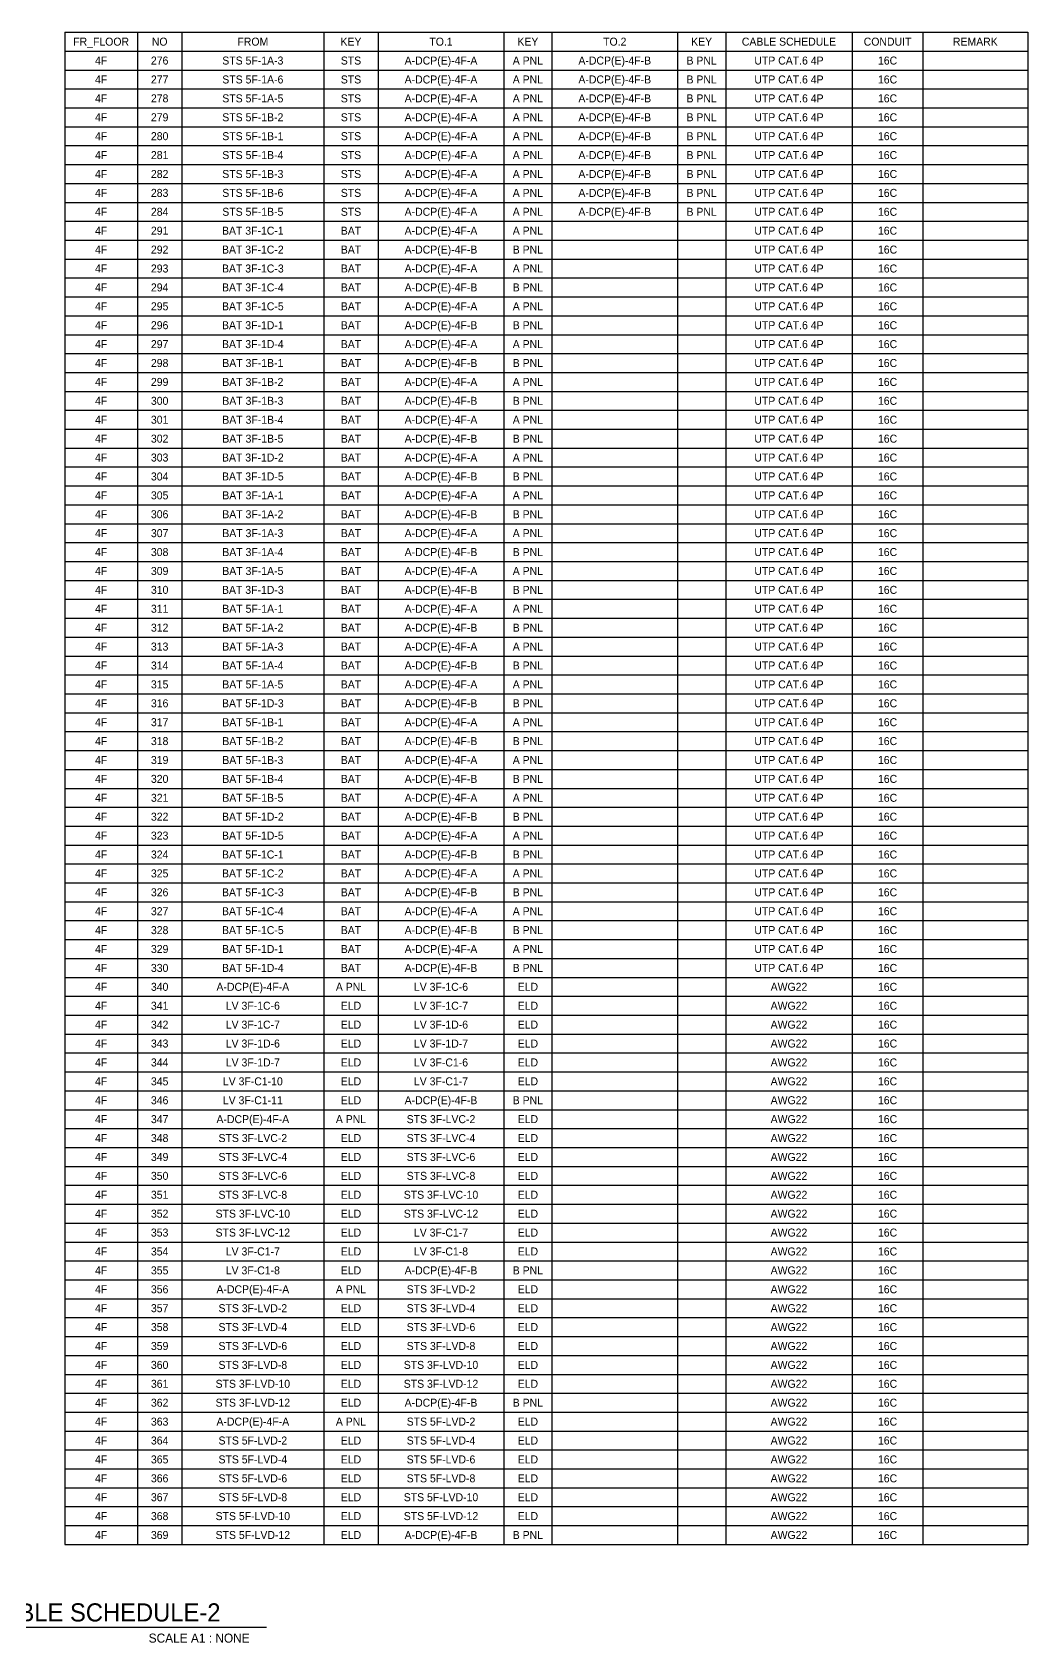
# Model space of a CAD drawing. Header units: millimetres. Extents: x 89450 to 753248, y -530175 to 1209785.
# Drawn here: x 561595 to 610934, y 361194 to 441025 of the extents above; entities that cross this region are included whole.
import ezdxf
from ezdxf.enums import TextEntityAlignment as Align

# ---------------------------------------------------------------- set-up
doc = ezdxf.new("R2010")
doc.units = ezdxf.units.MM
doc.header["$LTSCALE"] = 150
for name, color, linetype in [('-----29 Cable Schedule', 1, 'Continuous'), ('-----30 Text', 2, 'Continuous'), ('-----41 Drawing Title', 2, 'Continuous')]:
    doc.layers.add(name, color=color, linetype=linetype)
doc.styles.add('ELEC', font='')
doc.styles.get('ELEC').set_extended_font_data('Dotum')

msp = doc.modelspace()

# ---------------------------------------------------------------- linework, layer by layer
at = {"layer": '-----29 Cable Schedule'}
for p, q in [((563215, 441025), (563215, 440088)), ((563215, 441025), (610934, 441025)), ((566807, 441025), (566807, 440088)), ((569016, 441025), (569016, 440088)), ((576043, 441025), (576043, 440088)), ((578742, 441025), (578742, 440088)), ((584966, 441025), (584966, 440088)), ((587353, 441025), (587353, 440088)), ((593578, 441025), (593578, 440088)), ((595965, 441025), (595965, 440088)), ((602234, 441025), (602234, 440088)), ((605736, 441025), (605736, 440088)), ((610934, 441025), (610934, 440088)), ((563215, 440088), (563215, 366067)), ((563215, 440088), (610934, 440088)), ((563215, 440088), (563215, 366067)), ((563215, 440088), (610934, 440088)), ((566807, 440088), (566807, 366067)), ((566807, 440088), (566807, 366067)), ((569016, 440088), (569016, 366067)), ((569016, 440088), (569016, 366067)), ((576043, 440088), (576043, 366067)), ((576043, 440088), (576043, 366067)), ((578742, 440088), (578742, 366067)), ((578742, 440088), (578742, 366067)), ((584966, 440088), (584966, 366067)), ((584966, 440088), (584966, 366067)), ((587353, 440088), (587353, 366067)), ((587353, 440088), (587353, 366067)), ((593578, 440088), (593578, 366067)), ((593578, 440088), (593578, 366067)), ((595965, 440088), (595965, 366067)), ((595965, 440088), (595965, 366067)), ((602234, 440088), (602234, 366067)), ((602234, 440088), (602234, 366067)), ((605736, 440088), (605736, 366067)), ((605736, 440088), (605736, 366067)), ((610934, 440088), (610934, 366067)), ((610934, 440088), (610934, 366067)), ((563215, 439151), (610934, 439151)), ((563215, 438214), (610934, 438214)), ((563215, 437277), (610934, 437277)), ((563215, 436340), (610934, 436340)), ((563215, 435403), (610934, 435403)), ((563215, 434466), (610934, 434466)), ((563215, 433529), (610934, 433529)), ((563215, 432592), (610934, 432592)), ((563215, 431655), (610934, 431655)), ((563215, 430718), (610934, 430718)), ((563215, 429781), (610934, 429781)), ((563215, 428844), (610934, 428844)), ((563215, 427907), (610934, 427907)), ((563215, 426970), (610934, 426970)), ((563215, 426033), (610934, 426033)), ((563215, 425096), (610934, 425096)), ((563215, 424159), (610934, 424159)), ((563215, 423223), (610934, 423223)), ((563215, 422286), (610934, 422286)), ((563215, 421349), (610934, 421349)), ((563215, 420412), (610934, 420412)), ((563215, 419475), (610934, 419475)), ((563215, 418538), (610934, 418538)), ((563215, 417601), (610934, 417601)), ((563215, 416664), (610934, 416664)), ((563215, 415727), (610934, 415727)), ((563215, 414790), (610934, 414790)), ((563215, 413853), (610934, 413853)), ((563215, 412916), (610934, 412916)), ((563215, 411979), (610934, 411979)), ((563215, 411042), (610934, 411042)), ((563215, 410105), (610934, 410105)), ((563215, 409168), (610934, 409168)), ((563215, 408231), (610934, 408231)), ((563215, 407294), (610934, 407294)), ((563215, 406357), (610934, 406357)), ((563215, 405420), (610934, 405420)), ((563215, 404483), (610934, 404483)), ((563215, 403546), (610934, 403546)), ((563215, 402609), (610934, 402609)), ((563215, 401672), (610934, 401672)), ((563215, 400735), (610934, 400735)), ((563215, 399798), (610934, 399798)), ((563215, 398861), (610934, 398861)), ((563215, 397924), (610934, 397924)), ((563215, 396987), (610934, 396987)), ((563215, 396050), (610934, 396050)), ((563215, 395113), (610934, 395113)), ((563215, 394176), (610934, 394176)), ((563215, 393239), (610934, 393239)), ((563215, 392302), (610934, 392302)), ((563215, 391365), (610934, 391365)), ((563215, 390428), (610934, 390428)), ((563215, 389491), (610934, 389491)), ((563215, 388554), (610934, 388554)), ((563215, 387617), (610934, 387617)), ((563215, 386680), (610934, 386680)), ((563215, 385744), (610934, 385744)), ((563215, 384807), (610934, 384807)), ((563215, 383870), (610934, 383870)), ((563215, 382933), (610934, 382933)), ((563215, 381996), (610934, 381996)), ((563215, 381059), (610934, 381059)), ((563215, 380122), (610934, 380122)), ((563215, 379185), (610934, 379185)), ((563215, 378248), (610934, 378248)), ((563215, 377311), (610934, 377311)), ((563215, 376374), (610934, 376374)), ((563215, 375437), (610934, 375437)), ((563215, 374500), (610934, 374500)), ((563215, 373563), (610934, 373563)), ((563215, 372626), (610934, 372626)), ((563215, 371689), (610934, 371689)), ((563215, 370752), (610934, 370752)), ((563215, 369815), (610934, 369815)), ((563215, 368878), (610934, 368878)), ((563215, 367941), (610934, 367941)), ((563215, 367004), (610934, 367004)), ((563215, 366067), (610934, 366067))]:
    msp.add_line(p, q, dxfattribs=at)
at = {"layer": '-----41 Drawing Title', "color": 7}
msp.add_line((573214, 361950), (550286, 361950), dxfattribs=at)

# ---------------------------------------------------------------- texts
at = {"layer": '-----30 Text', "style": 'ELEC'}
for s, p in [('FR_FLOOR', (565011, 440557)), ('NO', (567911, 440557)), ('FROM', (572529, 440557)), ('KEY', (577393, 440557)), ('TO.1', (581854, 440557)), ('KEY', (586160, 440557)), ('TO.2', (590466, 440557)), ('KEY', (594771, 440557)), ('CABLE SCHEDULE', (599099, 440557)), ('CONDUIT', (603985, 440557)), ('REMARK', (608335, 440557)), ('4F', (565011, 439620)), ('276', (567911, 439620)), ('STS 5F-1A-3', (572529, 439620)), ('STS', (577393, 439620)), ('A-DCP(E)-4F-A', (581854, 439620)), ('A PNL', (586160, 439620)), ('A-DCP(E)-4F-B', (590466, 439620)), ('B PNL', (594771, 439620)), ('UTP CAT.6 4P', (599099, 439620)), ('16C', (603985, 439620)), ('4F', (565011, 438683)), ('277', (567911, 438683)), ('STS 5F-1A-6', (572529, 438683)), ('STS', (577393, 438683)), ('A-DCP(E)-4F-A', (581854, 438683)), ('A PNL', (586160, 438683)), ('A-DCP(E)-4F-B', (590466, 438683)), ('B PNL', (594771, 438683)), ('UTP CAT.6 4P', (599099, 438683)), ('16C', (603985, 438683)), ('4F', (565011, 437746)), ('278', (567911, 437746)), ('STS 5F-1A-5', (572529, 437746)), ('STS', (577393, 437746)), ('A-DCP(E)-4F-A', (581854, 437746)), ('A PNL', (586160, 437746)), ('A-DCP(E)-4F-B', (590466, 437746)), ('B PNL', (594771, 437746)), ('UTP CAT.6 4P', (599099, 437746)), ('16C', (603985, 437746)), ('4F', (565011, 436809)), ('279', (567911, 436809)), ('STS 5F-1B-2', (572529, 436809)), ('STS', (577393, 436809)), ('A-DCP(E)-4F-A', (581854, 436809)), ('A PNL', (586160, 436809)), ('A-DCP(E)-4F-B', (590466, 436809)), ('B PNL', (594771, 436809)), ('UTP CAT.6 4P', (599099, 436809)), ('16C', (603985, 436809)), ('4F', (565011, 435872)), ('280', (567911, 435872)), ('STS 5F-1B-1', (572529, 435872)), ('STS', (577393, 435872)), ('A-DCP(E)-4F-A', (581854, 435872)), ('A PNL', (586160, 435872)), ('A-DCP(E)-4F-B', (590466, 435872)), ('B PNL', (594771, 435872)), ('UTP CAT.6 4P', (599099, 435872)), ('16C', (603985, 435872)), ('4F', (565011, 434935)), ('281', (567911, 434935)), ('STS 5F-1B-4', (572529, 434935)), ('STS', (577393, 434935)), ('A-DCP(E)-4F-A', (581854, 434935)), ('A PNL', (586160, 434935)), ('A-DCP(E)-4F-B', (590466, 434935)), ('B PNL', (594771, 434935)), ('UTP CAT.6 4P', (599099, 434935)), ('16C', (603985, 434935)), ('4F', (565011, 433998)), ('282', (567911, 433998)), ('STS 5F-1B-3', (572529, 433998)), ('STS', (577393, 433998)), ('A-DCP(E)-4F-A', (581854, 433998)), ('A PNL', (586160, 433998)), ('A-DCP(E)-4F-B', (590466, 433998)), ('B PNL', (594771, 433998)), ('UTP CAT.6 4P', (599099, 433998)), ('16C', (603985, 433998)), ('4F', (565011, 433061)), ('283', (567911, 433061)), ('STS 5F-1B-6', (572529, 433061)), ('STS', (577393, 433061)), ('A-DCP(E)-4F-A', (581854, 433061)), ('A PNL', (586160, 433061)), ('A-DCP(E)-4F-B', (590466, 433061)), ('B PNL', (594771, 433061)), ('UTP CAT.6 4P', (599099, 433061)), ('16C', (603985, 433061)), ('4F', (565011, 432124)), ('284', (567911, 432124)), ('STS 5F-1B-5', (572529, 432124)), ('STS', (577393, 432124)), ('A-DCP(E)-4F-A', (581854, 432124)), ('A PNL', (586160, 432124)), ('A-DCP(E)-4F-B', (590466, 432124)), ('B PNL', (594771, 432124)), ('UTP CAT.6 4P', (599099, 432124)), ('16C', (603985, 432124)), ('4F', (565011, 431187)), ('291', (567911, 431187)), ('BAT 3F-1C-1', (572529, 431187)), ('BAT', (577393, 431187)), ('A-DCP(E)-4F-A', (581854, 431187)), ('A PNL', (586160, 431187)), ('UTP CAT.6 4P', (599099, 431187)), ('16C', (603985, 431187)), ('4F', (565011, 430250)), ('292', (567911, 430250)), ('BAT 3F-1C-2', (572529, 430250)), ('BAT', (577393, 430250)), ('A-DCP(E)-4F-B', (581854, 430250)), ('B PNL', (586160, 430250)), ('UTP CAT.6 4P', (599099, 430250)), ('16C', (603985, 430250)), ('4F', (565011, 429313)), ('293', (567911, 429313)), ('BAT 3F-1C-3', (572529, 429313)), ('BAT', (577393, 429313)), ('A-DCP(E)-4F-A', (581854, 429313)), ('A PNL', (586160, 429313)), ('UTP CAT.6 4P', (599099, 429313)), ('16C', (603985, 429313)), ('4F', (565011, 428376)), ('294', (567911, 428376)), ('BAT 3F-1C-4', (572529, 428376)), ('BAT', (577393, 428376)), ('A-DCP(E)-4F-B', (581854, 428376)), ('B PNL', (586160, 428376)), ('UTP CAT.6 4P', (599099, 428376)), ('16C', (603985, 428376)), ('4F', (565011, 427439)), ('295', (567911, 427439)), ('BAT 3F-1C-5', (572529, 427439)), ('BAT', (577393, 427439)), ('A-DCP(E)-4F-A', (581854, 427439)), ('A PNL', (586160, 427439)), ('UTP CAT.6 4P', (599099, 427439)), ('16C', (603985, 427439)), ('4F', (565011, 426502)), ('296', (567911, 426502)), ('BAT 3F-1D-1', (572529, 426502)), ('BAT', (577393, 426502)), ('A-DCP(E)-4F-B', (581854, 426502)), ('B PNL', (586160, 426502)), ('UTP CAT.6 4P', (599099, 426502)), ('16C', (603985, 426502)), ('4F', (565011, 425565)), ('297', (567911, 425565)), ('BAT 3F-1D-4', (572529, 425565)), ('BAT', (577393, 425565)), ('A-DCP(E)-4F-A', (581854, 425565)), ('A PNL', (586160, 425565)), ('UTP CAT.6 4P', (599099, 425565)), ('16C', (603985, 425565)), ('4F', (565011, 424628)), ('298', (567911, 424628)), ('BAT 3F-1B-1', (572529, 424628)), ('BAT', (577393, 424628)), ('A-DCP(E)-4F-B', (581854, 424628)), ('B PNL', (586160, 424628)), ('UTP CAT.6 4P', (599099, 424628)), ('16C', (603985, 424628)), ('A-DCP(E)-4F-A', (581854, 423691)), ('4F', (565011, 423691)), ('299', (567911, 423691)), ('BAT 3F-1B-2', (572529, 423691)), ('BAT', (577393, 423691)), ('A PNL', (586160, 423691)), ('UTP CAT.6 4P', (599099, 423691)), ('16C', (603985, 423691)), ('4F', (565011, 422754)), ('300', (567911, 422754)), ('BAT 3F-1B-3', (572529, 422754)), ('BAT', (577393, 422754)), ('A-DCP(E)-4F-B', (581854, 422754)), ('B PNL', (586160, 422754)), ('UTP CAT.6 4P', (599099, 422754)), ('16C', (603985, 422754)), ('4F', (565011, 421817)), ('301', (567911, 421817)), ('BAT 3F-1B-4', (572529, 421817)), ('BAT', (577393, 421817)), ('A-DCP(E)-4F-A', (581854, 421817)), ('A PNL', (586160, 421817)), ('UTP CAT.6 4P', (599099, 421817)), ('16C', (603985, 421817)), ('4F', (565011, 420880)), ('302', (567911, 420880)), ('BAT 3F-1B-5', (572529, 420880)), ('BAT', (577393, 420880)), ('A-DCP(E)-4F-B', (581854, 420880)), ('B PNL', (586160, 420880)), ('UTP CAT.6 4P', (599099, 420880)), ('16C', (603985, 420880)), ('4F', (565011, 419943)), ('303', (567911, 419943)), ('BAT 3F-1D-2', (572529, 419943)), ('BAT', (577393, 419943)), ('A-DCP(E)-4F-A', (581854, 419943)), ('A PNL', (586160, 419943)), ('UTP CAT.6 4P', (599099, 419943)), ('16C', (603985, 419943)), ('4F', (565011, 419006)), ('304', (567911, 419006)), ('BAT 3F-1D-5', (572529, 419006)), ('BAT', (577393, 419006)), ('A-DCP(E)-4F-B', (581854, 419006)), ('B PNL', (586160, 419006)), ('UTP CAT.6 4P', (599099, 419006)), ('16C', (603985, 419006)), ('4F', (565011, 418069)), ('305', (567911, 418069)), ('BAT 3F-1A-1', (572529, 418069)), ('BAT', (577393, 418069)), ('A-DCP(E)-4F-A', (581854, 418069)), ('A PNL', (586160, 418069)), ('UTP CAT.6 4P', (599099, 418069)), ('16C', (603985, 418069)), ('4F', (565011, 417132)), ('306', (567911, 417132)), ('BAT 3F-1A-2', (572529, 417132)), ('BAT', (577393, 417132)), ('A-DCP(E)-4F-B', (581854, 417132)), ('B PNL', (586160, 417132)), ('UTP CAT.6 4P', (599099, 417132)), ('16C', (603985, 417132)), ('4F', (565011, 416195)), ('307', (567911, 416195)), ('BAT 3F-1A-3', (572529, 416195)), ('BAT', (577393, 416195)), ('A-DCP(E)-4F-A', (581854, 416195)), ('A PNL', (586160, 416195)), ('UTP CAT.6 4P', (599099, 416195)), ('16C', (603985, 416195)), ('4F', (565011, 415258)), ('308', (567911, 415258)), ('BAT 3F-1A-4', (572529, 415258)), ('BAT', (577393, 415258)), ('A-DCP(E)-4F-B', (581854, 415258)), ('B PNL', (586160, 415258)), ('UTP CAT.6 4P', (599099, 415258)), ('16C', (603985, 415258)), ('4F', (565011, 414321)), ('309', (567911, 414321)), ('BAT 3F-1A-5', (572529, 414321)), ('BAT', (577393, 414321)), ('A-DCP(E)-4F-A', (581854, 414321)), ('A PNL', (586160, 414321)), ('UTP CAT.6 4P', (599099, 414321)), ('16C', (603985, 414321)), ('4F', (565011, 413384)), ('310', (567911, 413384)), ('BAT 3F-1D-3', (572529, 413384)), ('BAT', (577393, 413384)), ('A-DCP(E)-4F-B', (581854, 413384)), ('B PNL', (586160, 413384)), ('UTP CAT.6 4P', (599099, 413384)), ('16C', (603985, 413384)), ('4F', (565011, 412447)), ('311', (567911, 412447)), ('BAT 5F-1A-1', (572529, 412447)), ('BAT', (577393, 412447)), ('A-DCP(E)-4F-A', (581854, 412447)), ('A PNL', (586160, 412447)), ('UTP CAT.6 4P', (599099, 412447)), ('16C', (603985, 412447)), ('4F', (565011, 411510)), ('312', (567911, 411510)), ('BAT 5F-1A-2', (572529, 411510)), ('BAT', (577393, 411510)), ('A-DCP(E)-4F-B', (581854, 411510)), ('B PNL', (586160, 411510)), ('UTP CAT.6 4P', (599099, 411510)), ('16C', (603985, 411510)), ('4F', (565011, 410573)), ('313', (567911, 410573)), ('BAT 5F-1A-3', (572529, 410573)), ('BAT', (577393, 410573)), ('A-DCP(E)-4F-A', (581854, 410573)), ('A PNL', (586160, 410573)), ('UTP CAT.6 4P', (599099, 410573)), ('16C', (603985, 410573)), ('4F', (565011, 409636)), ('314', (567911, 409636)), ('BAT 5F-1A-4', (572529, 409636)), ('BAT', (577393, 409636)), ('A-DCP(E)-4F-B', (581854, 409636)), ('B PNL', (586160, 409636)), ('UTP CAT.6 4P', (599099, 409636)), ('16C', (603985, 409636)), ('4F', (565011, 408699)), ('315', (567911, 408699)), ('BAT 5F-1A-5', (572529, 408699)), ('BAT', (577393, 408699)), ('A-DCP(E)-4F-A', (581854, 408699)), ('A PNL', (586160, 408699)), ('UTP CAT.6 4P', (599099, 408699)), ('16C', (603985, 408699)), ('4F', (565011, 407762)), ('316', (567911, 407762)), ('BAT 5F-1D-3', (572529, 407762)), ('BAT', (577393, 407762)), ('A-DCP(E)-4F-B', (581854, 407762)), ('B PNL', (586160, 407762)), ('UTP CAT.6 4P', (599099, 407762)), ('16C', (603985, 407762)), ('4F', (565011, 406825)), ('317', (567911, 406825)), ('BAT 5F-1B-1', (572529, 406825)), ('BAT', (577393, 406825)), ('A-DCP(E)-4F-A', (581854, 406825)), ('A PNL', (586160, 406825)), ('UTP CAT.6 4P', (599099, 406825)), ('16C', (603985, 406825)), ('4F', (565011, 405888)), ('318', (567911, 405888)), ('BAT 5F-1B-2', (572529, 405888)), ('BAT', (577393, 405888)), ('A-DCP(E)-4F-B', (581854, 405888)), ('B PNL', (586160, 405888)), ('UTP CAT.6 4P', (599099, 405888)), ('16C', (603985, 405888)), ('4F', (565011, 404951)), ('319', (567911, 404951)), ('BAT 5F-1B-3', (572529, 404951)), ('BAT', (577393, 404951)), ('A-DCP(E)-4F-A', (581854, 404951)), ('A PNL', (586160, 404951)), ('UTP CAT.6 4P', (599099, 404951)), ('16C', (603985, 404951)), ('4F', (565011, 404015)), ('320', (567911, 404015)), ('BAT 5F-1B-4', (572529, 404015)), ('BAT', (577393, 404015)), ('A-DCP(E)-4F-B', (581854, 404015)), ('B PNL', (586160, 404015)), ('UTP CAT.6 4P', (599099, 404015)), ('16C', (603985, 404015)), ('4F', (565011, 403078)), ('321', (567911, 403078)), ('BAT 5F-1B-5', (572529, 403078)), ('BAT', (577393, 403078)), ('A-DCP(E)-4F-A', (581854, 403078)), ('A PNL', (586160, 403078)), ('UTP CAT.6 4P', (599099, 403078)), ('16C', (603985, 403078)), ('A-DCP(E)-4F-B', (581854, 402141)), ('4F', (565011, 402141)), ('322', (567911, 402141)), ('BAT 5F-1D-2', (572529, 402141)), ('BAT', (577393, 402141)), ('B PNL', (586160, 402141)), ('UTP CAT.6 4P', (599099, 402141)), ('16C', (603985, 402141)), ('4F', (565011, 401204)), ('323', (567911, 401204)), ('BAT 5F-1D-5', (572529, 401204)), ('BAT', (577393, 401204)), ('A-DCP(E)-4F-A', (581854, 401204)), ('A PNL', (586160, 401204)), ('UTP CAT.6 4P', (599099, 401204)), ('16C', (603985, 401204)), ('4F', (565011, 400267)), ('324', (567911, 400267)), ('BAT 5F-1C-1', (572529, 400267)), ('BAT', (577393, 400267)), ('A-DCP(E)-4F-B', (581854, 400267)), ('B PNL', (586160, 400267)), ('UTP CAT.6 4P', (599099, 400267)), ('16C', (603985, 400267)), ('4F', (565011, 399330)), ('325', (567911, 399330)), ('BAT 5F-1C-2', (572529, 399330)), ('BAT', (577393, 399330)), ('A-DCP(E)-4F-A', (581854, 399330)), ('A PNL', (586160, 399330)), ('UTP CAT.6 4P', (599099, 399330)), ('16C', (603985, 399330)), ('4F', (565011, 398393)), ('326', (567911, 398393)), ('BAT 5F-1C-3', (572529, 398393)), ('BAT', (577393, 398393)), ('A-DCP(E)-4F-B', (581854, 398393)), ('B PNL', (586160, 398393)), ('UTP CAT.6 4P', (599099, 398393)), ('16C', (603985, 398393)), ('4F', (565011, 397456)), ('327', (567911, 397456)), ('BAT 5F-1C-4', (572529, 397456)), ('BAT', (577393, 397456)), ('A-DCP(E)-4F-A', (581854, 397456)), ('A PNL', (586160, 397456)), ('UTP CAT.6 4P', (599099, 397456)), ('16C', (603985, 397456)), ('4F', (565011, 396519)), ('328', (567911, 396519)), ('BAT 5F-1C-5', (572529, 396519)), ('BAT', (577393, 396519)), ('A-DCP(E)-4F-B', (581854, 396519)), ('B PNL', (586160, 396519)), ('UTP CAT.6 4P', (599099, 396519)), ('16C', (603985, 396519)), ('4F', (565011, 395582)), ('329', (567911, 395582)), ('BAT 5F-1D-1', (572529, 395582)), ('BAT', (577393, 395582)), ('A-DCP(E)-4F-A', (581854, 395582)), ('A PNL', (586160, 395582)), ('UTP CAT.6 4P', (599099, 395582)), ('16C', (603985, 395582)), ('4F', (565011, 394645)), ('330', (567911, 394645)), ('BAT 5F-1D-4', (572529, 394645)), ('BAT', (577393, 394645)), ('A-DCP(E)-4F-B', (581854, 394645)), ('B PNL', (586160, 394645)), ('UTP CAT.6 4P', (599099, 394645)), ('16C', (603985, 394645)), ('4F', (565011, 393708)), ('340', (567911, 393708)), ('A-DCP(E)-4F-A', (572529, 393708)), ('A PNL', (577393, 393708)), ('LV 3F-1C-6', (581854, 393708)), ('ELD', (586160, 393708)), ('AWG22', (599099, 393708)), ('16C', (603985, 393708)), ('4F', (565011, 392771)), ('341', (567911, 392771)), ('LV 3F-1C-6', (572529, 392771)), ('ELD', (577393, 392771)), ('LV 3F-1C-7', (581854, 392771)), ('ELD', (586160, 392771)), ('AWG22', (599099, 392771)), ('16C', (603985, 392771)), ('4F', (565011, 391834)), ('342', (567911, 391834)), ('LV 3F-1C-7', (572529, 391834)), ('ELD', (577393, 391834)), ('LV 3F-1D-6', (581854, 391834)), ('ELD', (586160, 391834)), ('AWG22', (599099, 391834)), ('16C', (603985, 391834)), ('4F', (565011, 390897)), ('343', (567911, 390897)), ('LV 3F-1D-6', (572529, 390897)), ('ELD', (577393, 390897)), ('LV 3F-1D-7', (581854, 390897)), ('ELD', (586160, 390897)), ('AWG22', (599099, 390897)), ('16C', (603985, 390897)), ('4F', (565011, 389960)), ('344', (567911, 389960)), ('LV 3F-1D-7', (572529, 389960)), ('ELD', (577393, 389960)), ('LV 3F-C1-6', (581854, 389960)), ('ELD', (586160, 389960)), ('AWG22', (599099, 389960)), ('16C', (603985, 389960)), ('4F', (565011, 389023)), ('345', (567911, 389023)), ('LV 3F-C1-10', (572529, 389023)), ('ELD', (577393, 389023)), ('LV 3F-C1-7', (581854, 389023)), ('ELD', (586160, 389023)), ('AWG22', (599099, 389023)), ('16C', (603985, 389023)), ('4F', (565011, 388086)), ('346', (567911, 388086)), ('LV 3F-C1-11', (572529, 388086)), ('ELD', (577393, 388086)), ('A-DCP(E)-4F-B', (581854, 388086)), ('B PNL', (586160, 388086)), ('AWG22', (599099, 388086)), ('16C', (603985, 388086)), ('4F', (565011, 387149)), ('347', (567911, 387149)), ('A-DCP(E)-4F-A', (572529, 387149)), ('A PNL', (577393, 387149)), ('STS 3F-LVC-2', (581854, 387149)), ('ELD', (586160, 387149)), ('AWG22', (599099, 387149)), ('16C', (603985, 387149)), ('4F', (565011, 386212)), ('348', (567911, 386212)), ('STS 3F-LVC-2', (572529, 386212)), ('ELD', (577393, 386212)), ('STS 3F-LVC-4', (581854, 386212)), ('ELD', (586160, 386212)), ('AWG22', (599099, 386212)), ('16C', (603985, 386212)), ('4F', (565011, 385275)), ('349', (567911, 385275)), ('STS 3F-LVC-4', (572529, 385275)), ('ELD', (577393, 385275)), ('STS 3F-LVC-6', (581854, 385275)), ('ELD', (586160, 385275)), ('AWG22', (599099, 385275)), ('16C', (603985, 385275)), ('4F', (565011, 384338)), ('350', (567911, 384338)), ('STS 3F-LVC-6', (572529, 384338)), ('ELD', (577393, 384338)), ('STS 3F-LVC-8', (581854, 384338)), ('ELD', (586160, 384338)), ('AWG22', (599099, 384338)), ('16C', (603985, 384338)), ('4F', (565011, 383401)), ('351', (567911, 383401)), ('STS 3F-LVC-8', (572529, 383401)), ('ELD', (577393, 383401)), ('STS 3F-LVC-10', (581854, 383401)), ('ELD', (586160, 383401)), ('AWG22', (599099, 383401)), ('16C', (603985, 383401)), ('4F', (565011, 382464)), ('352', (567911, 382464)), ('STS 3F-LVC-10', (572529, 382464)), ('ELD', (577393, 382464)), ('STS 3F-LVC-12', (581854, 382464)), ('ELD', (586160, 382464)), ('AWG22', (599099, 382464)), ('16C', (603985, 382464)), ('4F', (565011, 381527)), ('353', (567911, 381527)), ('STS 3F-LVC-12', (572529, 381527)), ('ELD', (577393, 381527)), ('LV 3F-C1-7', (581854, 381527)), ('ELD', (586160, 381527)), ('AWG22', (599099, 381527)), ('16C', (603985, 381527)), ('4F', (565011, 380590)), ('354', (567911, 380590)), ('LV 3F-C1-7', (572529, 380590)), ('ELD', (577393, 380590)), ('LV 3F-C1-8', (581854, 380590)), ('ELD', (586160, 380590)), ('AWG22', (599099, 380590)), ('16C', (603985, 380590)), ('4F', (565011, 379653)), ('355', (567911, 379653)), ('LV 3F-C1-8', (572529, 379653)), ('ELD', (577393, 379653)), ('A-DCP(E)-4F-B', (581854, 379653)), ('B PNL', (586160, 379653)), ('AWG22', (599099, 379653)), ('16C', (603985, 379653)), ('4F', (565011, 378716)), ('356', (567911, 378716)), ('A-DCP(E)-4F-A', (572529, 378716)), ('A PNL', (577393, 378716)), ('STS 3F-LVD-2', (581854, 378716)), ('ELD', (586160, 378716)), ('AWG22', (599099, 378716)), ('16C', (603985, 378716)), ('4F', (565011, 377779)), ('357', (567911, 377779)), ('STS 3F-LVD-2', (572529, 377779)), ('ELD', (577393, 377779)), ('STS 3F-LVD-4', (581854, 377779)), ('ELD', (586160, 377779)), ('AWG22', (599099, 377779)), ('16C', (603985, 377779)), ('4F', (565011, 376842)), ('358', (567911, 376842)), ('STS 3F-LVD-4', (572529, 376842)), ('ELD', (577393, 376842)), ('STS 3F-LVD-6', (581854, 376842)), ('ELD', (586160, 376842)), ('AWG22', (599099, 376842)), ('16C', (603985, 376842)), ('4F', (565011, 375905)), ('359', (567911, 375905)), ('STS 3F-LVD-6', (572529, 375905)), ('ELD', (577393, 375905)), ('STS 3F-LVD-8', (581854, 375905)), ('ELD', (586160, 375905)), ('AWG22', (599099, 375905)), ('16C', (603985, 375905)), ('4F', (565011, 374968)), ('360', (567911, 374968)), ('STS 3F-LVD-8', (572529, 374968)), ('ELD', (577393, 374968)), ('STS 3F-LVD-10', (581854, 374968)), ('ELD', (586160, 374968)), ('AWG22', (599099, 374968)), ('16C', (603985, 374968)), ('4F', (565011, 374031)), ('361', (567911, 374031)), ('STS 3F-LVD-10', (572529, 374031)), ('ELD', (577393, 374031)), ('STS 3F-LVD-12', (581854, 374031)), ('ELD', (586160, 374031)), ('AWG22', (599099, 374031)), ('16C', (603985, 374031)), ('4F', (565011, 373094)), ('362', (567911, 373094)), ('STS 3F-LVD-12', (572529, 373094)), ('ELD', (577393, 373094)), ('A-DCP(E)-4F-B', (581854, 373094)), ('B PNL', (586160, 373094)), ('AWG22', (599099, 373094)), ('16C', (603985, 373094)), ('4F', (565011, 372157)), ('363', (567911, 372157)), ('A-DCP(E)-4F-A', (572529, 372157)), ('A PNL', (577393, 372157)), ('STS 5F-LVD-2', (581854, 372157)), ('ELD', (586160, 372157)), ('AWG22', (599099, 372157)), ('16C', (603985, 372157)), ('4F', (565011, 371220)), ('364', (567911, 371220)), ('STS 5F-LVD-2', (572529, 371220)), ('ELD', (577393, 371220)), ('STS 5F-LVD-4', (581854, 371220)), ('ELD', (586160, 371220)), ('AWG22', (599099, 371220)), ('16C', (603985, 371220)), ('4F', (565011, 370283)), ('365', (567911, 370283)), ('STS 5F-LVD-4', (572529, 370283)), ('ELD', (577393, 370283)), ('STS 5F-LVD-6', (581854, 370283)), ('ELD', (586160, 370283)), ('AWG22', (599099, 370283)), ('16C', (603985, 370283)), ('4F', (565011, 369346)), ('366', (567911, 369346)), ('STS 5F-LVD-6', (572529, 369346)), ('ELD', (577393, 369346)), ('STS 5F-LVD-8', (581854, 369346)), ('ELD', (586160, 369346)), ('AWG22', (599099, 369346)), ('16C', (603985, 369346)), ('4F', (565011, 368409)), ('367', (567911, 368409)), ('STS 5F-LVD-8', (572529, 368409)), ('ELD', (577393, 368409)), ('STS 5F-LVD-10', (581854, 368409)), ('ELD', (586160, 368409)), ('AWG22', (599099, 368409)), ('16C', (603985, 368409)), ('4F', (565011, 367473)), ('368', (567911, 367473)), ('STS 5F-LVD-10', (572529, 367473)), ('ELD', (577393, 367473)), ('STS 5F-LVD-12', (581854, 367473)), ('ELD', (586160, 367473)), ('AWG22', (599099, 367473)), ('16C', (603985, 367473)), ('4F', (565011, 366536)), ('369', (567911, 366536)), ('STS 5F-LVD-12', (572529, 366536)), ('ELD', (577393, 366536)), ('A-DCP(E)-4F-B', (581854, 366536)), ('B PNL', (586160, 366536)), ('AWG22', (599099, 366536)), ('16C', (603985, 366536))]:
    msp.add_text(s, height=396.6, dxfattribs=at).set_placement(p, align=Align.MIDDLE_CENTER)
at = {"layer": '-----41 Drawing Title', "color": 2, "style": 'ELEC'}
msp.add_text('지상4층 EPMS CABLE SCHEDULE-2', height=900, dxfattribs=at).set_placement((551245, 362250))
at = {"layer": '-----41 Drawing Title', "style": 'ELEC'}
msp.add_text('SCALE A1 : NONE', height=450, dxfattribs=at).set_placement((572372, 361200), align=Align.RIGHT)

doc.saveas('drawing.dxf')
